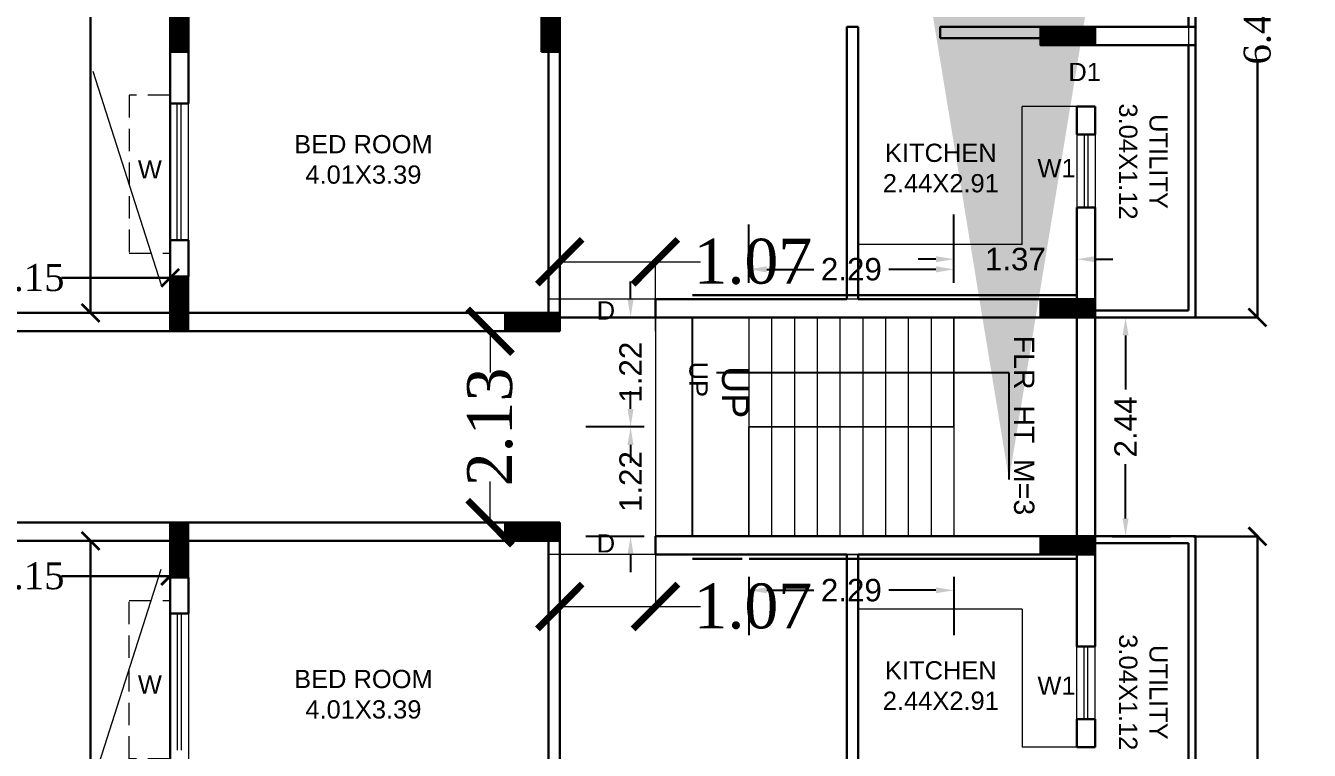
# Model space of a CAD drawing. Header units: metres. Extents: x 0 to 63445, y 32361 to 32804.
# Drawn here: x 63221.23 to 63235.55, y 32701.48 to 32709.55 of the extents above; entities that cross this region are included whole.
import ezdxf

# ---------------------------------------------------------------- set-up
doc = ezdxf.new("R2010")
doc.units = ezdxf.units.M
doc.header["$MEASUREMENT"] = 0
doc.header["$PDMODE"] = 34
doc.header["$PDSIZE"] = -10
for name, pattern in [('CONTINULUS', [0]), ('DASHED', [0.75, 0.5, -0.25]), ('DASHED2', [0.375, 0.25, -0.125])]:
    doc.linetypes.add(name, pattern=pattern)
doc.layers.get('0').update_dxf_attribs({"lineweight": 25})
for name, color, linetype, lineweight in [('BLK_1_FLR_2_BLT_UP_AREA', 14, 'DASHED', 9), ('BLK_1_FLR_2_BLT_UP_AREA_DEDUCT', 41, 'DASHED', 9), ('BLK_1_FLR_2_EXIT_WIDTH_DOOR', 7, 'Continuous', 0), ('BLK_1_FLR_2_EXIT_WIDTH_STAIR', 7, 'Continuous', 0), ('BLK_1_FLR_2_STAIR_2', 7, 'Continuous', 0), ('BLK_1_FLR_2_STAIR_2_FLIGHT_2', 7, 'Continuous', 0), ('BLK_1_FLR_2_STAIR_2_LANDING_1', 7, 'Continuous', 0), ('BLK_1_FLR_2_UNITFA', 7, 'Continuous', 0), ('COLUMN', 1, 'Continuous', 30), ('DIM', 56, 'Continuous', 20), ('elev', 252, 'Continuous', 20), ('hatch', 251, 'Continuous', 20), ('STEPS', 114, 'Continuous', 20), ('TEXT-2', 65, 'Continuous', 18), ('wall', 7, 'Continuous', 30), ('window', 154, 'Continuous', 9)]:
    doc.layers.add(name, color=color, linetype=linetype, lineweight=lineweight)
doc.layers.add('BLK_1_FLR_2_STAIR_2_FLIGHT_1', color=7, linetype='Continuous', lineweight=0, true_color=0xffffff)
doc.layers.add('text', color=65, linetype='Continuous')
doc.styles.add('AutoDCRFont', font='arial.ttf')
doc.styles.add('PreDCRFont', font='arial.ttf', dxfattribs={"height": 0.25})
doc.styles.add('small int', font='arial.ttf', dxfattribs={"height": 18})
doc.styles.get("Standard").update_dxf_attribs({"font": 'arial.ttf', "height": 0.4})
doc.styles.add('style2', font='arial.ttf', dxfattribs={"height": 0.25})
doc.styles.add('TNR', font='times.ttf', dxfattribs={"height": 0.5})
doc.dimstyles.new('ARCHANA', dxfattribs={"dimscale": 0, "dimtxt": 0.5, "dimasz": 0.5, "dimexe": 0, "dimexo": 0, "dimgap": 0, "dimtad": 0, "dimzin": 0, "dimdsep": 46, "dimtxsty": 'TNR', "dimblk": 'ARCHTICK', "dimcen": 0.09, "dimclrd": 36, "dimclre": 36, "dimclrt": 7, "dimadec": 0, "dimazin": 0, "dimtfac": 1, "dimtofl": 0, "dimtmove": 0, "dimatfit": 3, "dimldrblk": 'ARCHTICK', "dimfxl": 1, "dimfrac": 2, "dimtolj": 1, "dimtzin": 0, "dimlwd": -1, "dimlwe": -1, "dimarcsym": 0})
doc.dimstyles.new('Copy of Standard2', dxfattribs={"dimtxt": 0.25, "dimasz": 0.2, "dimexe": 0.5, "dimexo": 0.3, "dimgap": 0.09, "dimtad": 0, "dimtoh": 1, "dimzin": 0, "dimdsep": 46, "dimtxsty": 'PreDCRFont', "dimcen": 0.025, "dimdle": 0.1, "dimadec": 0, "dimazin": 0, "dimtfac": 1, "dimtofl": 0, "dimtmove": 2, "dimatfit": 3, "dimfxl": 0.18, "dimtolj": 1, "dimtzin": 0, "dimarcsym": 0})
doc.dimstyles.new('STD', dxfattribs={"dimtxt": 10, "dimasz": 10, "dimexe": 0, "dimexo": 0, "dimgap": 0.09, "dimtad": 0, "dimdec": 0, "dimzin": 0, "dimdsep": 46, "dimlunit": 4, "dimtxsty": 'small int', "dimcen": 0.09, "dimclrd": 75, "dimclre": 75, "dimadec": 0, "dimazin": 0, "dimtfac": 1, "dimtdec": 0, "dimtofl": 0, "dimtmove": 0, "dimatfit": 3, "dimfxl": 1, "dimtolj": 1, "dimtzin": 0, "dimarcsym": 0})

# ---------------------------------------------------------------- blocks, each defined once
blk = doc.blocks.new('*D415')
at = {"layer": 'BLK_1_FLR_2_STAIR_2_FLIGHT_1', "color": 0, "linetype": 'Continuous', "lineweight": -2, "transparency": 16777216}
for p, q in [((63229.296, 32706.688), (63229.296, 32707.338)), ((63231.582, 32706.688), (63231.582, 32707.338)), ((63229.496, 32706.838), (63230.022, 32706.838)), ((63231.382, 32706.838), (63230.856, 32706.838))]:
    blk.add_line(p, q, dxfattribs=at)
at = {"layer": 'BLK_1_FLR_2_STAIR_2_FLIGHT_1', "color": 0, "linetype": 'Continuous', "transparency": 16777216}
for points in [[(63229.496, 32706.871), (63229.496, 32706.804), (63229.296, 32706.838)], [(63231.382, 32706.871), (63231.382, 32706.804), (63231.582, 32706.838)]]:
    blk.add_solid(points, dxfattribs=at)
at = {"layer": 'Defpoints', "color": 0, "linetype": 'Continuous', "transparency": 16777216}
for p in [(63229.296, 32706.838), (63229.296, 32706.302), (63231.582, 32706.302)]:
    blk.add_point(p, dxfattribs=at)
at = {"layer": 'BLK_1_FLR_2_STAIR_2_FLIGHT_1', "color": 0, "linetype": 'Continuous', "transparency": 16777216, "insert": (63230.439, 32706.838), "char_height": 0.25, "attachment_point": 5, "style": 'PreDCRFont'}
blk.add_mtext('\\A1;2.29', dxfattribs=at)
blk = doc.blocks.new('*D416')
at = {"layer": 'BLK_1_FLR_2_STAIR_2_FLIGHT_1', "color": 0, "linetype": 'Continuous', "lineweight": -2, "transparency": 16777216}
for p, q in [((63227.977, 32706.502), (63227.977, 32706.702)), ((63228.127, 32706.302), (63227.477, 32706.302)), ((63228.127, 32705.082), (63227.477, 32705.082)), ((63227.977, 32704.882), (63227.977, 32704.682))]:
    blk.add_line(p, q, dxfattribs=at)
at = {"layer": 'BLK_1_FLR_2_STAIR_2_FLIGHT_1', "color": 0, "linetype": 'Continuous', "transparency": 16777216}
for points in [[(63227.943, 32706.502), (63228.01, 32706.502), (63227.977, 32706.302)], [(63227.943, 32704.882), (63228.01, 32704.882), (63227.977, 32705.082)]]:
    blk.add_solid(points, dxfattribs=at)
at = {"layer": 'Defpoints', "color": 0, "linetype": 'Continuous', "transparency": 16777216}
for p in [(63229.296, 32706.302), (63227.977, 32705.082), (63229.296, 32705.082)]:
    blk.add_point(p, dxfattribs=at)
at = {"layer": 'BLK_1_FLR_2_STAIR_2_FLIGHT_1', "color": 0, "linetype": 'Continuous', "transparency": 16777216, "insert": (63227.977, 32705.692), "char_height": 0.25, "attachment_point": 5, "rotation": 90, "style": 'PreDCRFont'}
blk.add_mtext('\\A1;1.22', dxfattribs=at)
blk = doc.blocks.new('*D417')
at = {"layer": 'BLK_1_FLR_2_STAIR_2_FLIGHT_2', "color": 0, "linetype": 'Continuous', "lineweight": -2, "transparency": 16777216}
for p, q in [((63229.296, 32703.412), (63229.296, 32702.762)), ((63231.582, 32703.412), (63231.582, 32702.762)), ((63229.496, 32703.262), (63230.022, 32703.262)), ((63231.382, 32703.262), (63230.856, 32703.262))]:
    blk.add_line(p, q, dxfattribs=at)
at = {"layer": 'BLK_1_FLR_2_STAIR_2_FLIGHT_2', "color": 0, "linetype": 'Continuous', "transparency": 16777216}
for points in [[(63229.496, 32703.295), (63229.496, 32703.229), (63229.296, 32703.262)], [(63231.382, 32703.295), (63231.382, 32703.229), (63231.582, 32703.262)]]:
    blk.add_solid(points, dxfattribs=at)
at = {"layer": 'Defpoints', "color": 0, "linetype": 'Continuous', "transparency": 16777216}
for p in [(63229.296, 32703.863), (63231.582, 32703.863), (63229.296, 32703.262)]:
    blk.add_point(p, dxfattribs=at)
at = {"layer": 'BLK_1_FLR_2_STAIR_2_FLIGHT_2', "color": 0, "linetype": 'Continuous', "transparency": 16777216, "insert": (63230.439, 32703.262), "char_height": 0.25, "attachment_point": 5, "style": 'PreDCRFont'}
blk.add_mtext('\\A1;2.29', dxfattribs=at)
blk = doc.blocks.new('*D418')
at = {"layer": 'BLK_1_FLR_2_STAIR_2_FLIGHT_2', "color": 0, "linetype": 'Continuous', "lineweight": -2, "transparency": 16777216}
for p, q in [((63227.977, 32705.282), (63227.977, 32705.482)), ((63228.127, 32705.082), (63227.477, 32705.082)), ((63228.127, 32703.863), (63227.477, 32703.863)), ((63227.977, 32703.663), (63227.977, 32703.463))]:
    blk.add_line(p, q, dxfattribs=at)
at = {"layer": 'BLK_1_FLR_2_STAIR_2_FLIGHT_2', "color": 0, "linetype": 'Continuous', "transparency": 16777216}
for points in [[(63227.943, 32705.282), (63228.01, 32705.282), (63227.977, 32705.082)], [(63227.943, 32703.663), (63228.01, 32703.663), (63227.977, 32703.863)]]:
    blk.add_solid(points, dxfattribs=at)
at = {"layer": 'Defpoints', "color": 0, "linetype": 'Continuous', "transparency": 16777216}
for p in [(63229.296, 32705.082), (63227.977, 32703.863), (63228.696, 32703.863)]:
    blk.add_point(p, dxfattribs=at)
at = {"layer": 'BLK_1_FLR_2_STAIR_2_FLIGHT_2', "color": 0, "linetype": 'Continuous', "transparency": 16777216, "insert": (63227.977, 32704.473), "char_height": 0.25, "attachment_point": 5, "rotation": 90, "style": 'PreDCRFont'}
blk.add_mtext('\\A1;1.22', dxfattribs=at)
blk = doc.blocks.new('*D419')
at = {"layer": 'BLK_1_FLR_2_STAIR_2_LANDING_1', "color": 0, "lineweight": -2, "transparency": 16777216}
for p, q in [((63231.582, 32706.801), (63231.582, 32707.451)), ((63232.954, 32706.801), (63232.954, 32707.451)), ((63231.382, 32706.951), (63231.182, 32706.951)), ((63233.154, 32706.951), (63233.354, 32706.951))]:
    blk.add_line(p, q, dxfattribs=at)
at = {"layer": 'BLK_1_FLR_2_STAIR_2_LANDING_1', "color": 0, "transparency": 16777216}
for points in [[(63231.382, 32706.985), (63231.382, 32706.918), (63231.582, 32706.951)], [(63233.154, 32706.985), (63233.154, 32706.918), (63232.954, 32706.951)]]:
    blk.add_solid(points, dxfattribs=at)
at = {"layer": 'Defpoints', "color": 0, "transparency": 16777216}
for p in [(63232.954, 32706.951), (63231.582, 32706.302), (63232.954, 32706.302)]:
    blk.add_point(p, dxfattribs=at)
at = {"layer": 'BLK_1_FLR_2_STAIR_2_LANDING_1', "color": 0, "transparency": 16777216, "insert": (63232.268, 32706.951), "char_height": 0.25, "attachment_point": 5, "style": 'PreDCRFont'}
blk.add_mtext('\\A1;1.37', dxfattribs=at)
blk = doc.blocks.new('*D420')
at = {"layer": 'BLK_1_FLR_2_STAIR_2_LANDING_1', "color": 0, "lineweight": -2, "transparency": 16777216}
for p, q in [((63233.346, 32706.302), (63233.996, 32706.302)), ((63233.496, 32706.102), (63233.496, 32705.499)), ((63233.496, 32704.063), (63233.496, 32704.666)), ((63233.346, 32703.863), (63233.996, 32703.863))]:
    blk.add_line(p, q, dxfattribs=at)
at = {"layer": 'BLK_1_FLR_2_STAIR_2_LANDING_1', "color": 0, "transparency": 16777216}
for points in [[(63233.463, 32706.102), (63233.53, 32706.102), (63233.496, 32706.302)], [(63233.463, 32704.063), (63233.53, 32704.063), (63233.496, 32703.863)]]:
    blk.add_solid(points, dxfattribs=at)
at = {"layer": 'Defpoints', "color": 0, "transparency": 16777216}
for p in [(63232.954, 32706.302), (63232.954, 32703.863), (63233.496, 32703.863)]:
    blk.add_point(p, dxfattribs=at)
at = {"layer": 'BLK_1_FLR_2_STAIR_2_LANDING_1', "color": 0, "transparency": 16777216, "insert": (63233.496, 32705.082), "char_height": 0.25, "attachment_point": 5, "rotation": 90, "style": 'PreDCRFont'}
blk.add_mtext('\\A1;2.44', dxfattribs=at)
blk = doc.blocks.new('A$C7D115503')
at = {"layer": 'COLUMN', "ltscale": 3}
h = blk.add_hatch(dxfattribs=at)
h.set_pattern_fill('ANSI31', color=256, style=0)
h.paths.add_polyline_path([(-14.36, -11.59), (-6.36, -11.59), (-6.36, 12.41), (-14.36, 12.41)])
at = {"layer": 'COLUMN', "ltscale": 0.05}
for p, q in [((-14.36, 12.41), (-6.36, 12.41)), ((-14.36, 12.41), (-14.36, -11.59)), ((-6.36, 12.41), (-6.36, -11.59)), ((-6.36, -11.59), (-14.36, -11.59))]:
    blk.add_line(p, q, dxfattribs=at)
blk = doc.blocks.new('_ArchTick')
at = {"color": 0, "linetype": 'ByBlock', "const_width": 0.15}
blk.add_lwpolyline([(-0.5, -0.5), (0.5, 0.5)], dxfattribs=at)
blk = doc.blocks.new('*D733')
at = {"layer": 'Defpoints', "color": 0, "ltscale": 0.5, "transparency": 16777216}
for p in [(63219.694, 32706.744), (63219.694, 32706.353), (63222.843, 32706.353)]:
    blk.add_point(p, dxfattribs=at)
at = {"layer": 'wall', "color": 36, "ltscale": 0.5, "transparency": 16777216}
for p, q in [((63219.694, 32706.353), (63219.694, 32706.744)), ((63219.694, 32706.744), (63220.904, 32706.744)), ((63222.843, 32706.744), (63221.632, 32706.744)), ((63222.843, 32706.353), (63222.843, 32706.744))]:
    blk.add_line(p, q, dxfattribs=at)
at = {"layer": 'wall', "color": 36, "ltscale": 0.5, "transparency": 16777216, "xscale": 0.2, "yscale": 0.2, "zscale": 0.2, "rotation": 180}
blk.add_blockref('_ArchTick', (63219.694, 32706.744), dxfattribs=at)
at = {"layer": 'wall', "color": 36, "ltscale": 0.5, "transparency": 16777216, "xscale": 0.2, "yscale": 0.2, "zscale": 0.2}
blk.add_blockref('_ArchTick', (63222.843, 32706.744), dxfattribs=at)
at = {"layer": 'wall', "color": 7, "ltscale": 0.5, "transparency": 16777216, "insert": (63221.268, 32706.744), "char_height": 0.5, "attachment_point": 5, "style": 'TNR'}
blk.add_mtext('\\A1;{\\H0.6x;3.15}', dxfattribs=at)
blk = doc.blocks.new('*D734')
at = {"layer": 'Defpoints', "color": 0, "ltscale": 0.5, "transparency": 16777216}
for p in [(63221.955, 32716.191), (63222.843, 32716.191), (63222.843, 32706.353)]:
    blk.add_point(p, dxfattribs=at)
at = {"layer": 'wall', "color": 36, "ltscale": 0.5, "transparency": 16777216}
for p, q in [((63222.843, 32716.191), (63221.955, 32716.191)), ((63221.955, 32716.191), (63221.955, 32711.643)), ((63221.955, 32706.353), (63221.955, 32710.901)), ((63222.843, 32706.353), (63221.955, 32706.353))]:
    blk.add_line(p, q, dxfattribs=at)
at = {"layer": 'wall', "color": 36, "ltscale": 0.5, "transparency": 16777216, "xscale": 0.2, "yscale": 0.2, "zscale": 0.2}
for p, rotation in [((63221.955, 32716.191), 90), ((63221.955, 32706.353), 270)]:
    blk.add_blockref('_ArchTick', p, dxfattribs=dict(at, rotation=rotation))
at = {"layer": 'wall', "color": 7, "ltscale": 0.5, "transparency": 16777216, "insert": (63221.955, 32711.272), "char_height": 0.5, "attachment_point": 5, "rotation": 90, "style": 'TNR'}
blk.add_mtext('\\A1;{\\H0.6x;9.84}', dxfattribs=at)
blk = doc.blocks.new('*D691')
at = {"layer": 'Defpoints', "color": 0, "ltscale": 0.5, "transparency": 16777216}
for p in [(63234.251, 32712.732), (63234.967, 32712.732), (63234.251, 32706.302)]:
    blk.add_point(p, dxfattribs=at)
at = {"layer": 'wall', "color": 36, "ltscale": 0.5, "transparency": 16777216}
for p, q in [((63234.251, 32712.732), (63234.967, 32712.732)), ((63234.967, 32712.732), (63234.967, 32709.877)), ((63234.967, 32706.302), (63234.967, 32709.157)), ((63234.251, 32706.302), (63234.967, 32706.302))]:
    blk.add_line(p, q, dxfattribs=at)
at = {"layer": 'wall', "color": 36, "ltscale": 0.5, "transparency": 16777216, "xscale": 0.2, "yscale": 0.2, "zscale": 0.2}
for p, rotation in [((63234.967, 32712.732), 90), ((63234.967, 32706.302), 270)]:
    blk.add_blockref('_ArchTick', p, dxfattribs=dict(at, rotation=rotation))
at = {"layer": 'wall', "color": 7, "ltscale": 0.5, "transparency": 16777216, "insert": (63234.967, 32709.517), "char_height": 0.5, "attachment_point": 5, "rotation": 90, "style": 'TNR'}
blk.add_mtext('\\A1;{\\H0.6x;6.43}', dxfattribs=at)
blk = doc.blocks.new('*D711')
at = {"layer": 'Defpoints', "color": 0, "ltscale": 0.5, "transparency": 16777216}
for p in [(63219.694, 32703.812), (63222.843, 32703.812), (63219.694, 32703.421)]:
    blk.add_point(p, dxfattribs=at)
at = {"layer": 'wall', "color": 36, "ltscale": 0.5, "transparency": 16777216}
for p, q in [((63219.694, 32703.812), (63219.694, 32703.421)), ((63222.843, 32703.812), (63222.843, 32703.421)), ((63219.694, 32703.421), (63220.904, 32703.421)), ((63222.843, 32703.421), (63221.632, 32703.421))]:
    blk.add_line(p, q, dxfattribs=at)
at = {"layer": 'wall', "color": 36, "ltscale": 0.5, "transparency": 16777216, "xscale": 0.2, "yscale": 0.2, "zscale": 0.2, "rotation": 180}
blk.add_blockref('_ArchTick', (63219.694, 32703.421), dxfattribs=at)
at = {"layer": 'wall', "color": 36, "ltscale": 0.5, "transparency": 16777216, "xscale": 0.2, "yscale": 0.2, "zscale": 0.2}
blk.add_blockref('_ArchTick', (63222.843, 32703.421), dxfattribs=at)
at = {"layer": 'wall', "color": 7, "ltscale": 0.5, "transparency": 16777216, "insert": (63221.268, 32703.421), "char_height": 0.5, "attachment_point": 5, "style": 'TNR'}
blk.add_mtext('\\A1;{\\H0.6x;3.15}', dxfattribs=at)
blk = doc.blocks.new('*D712')
at = {"layer": 'Defpoints', "color": 0, "ltscale": 0.5, "transparency": 16777216}
for p in [(63222.843, 32703.812), (63221.955, 32693.974), (63222.843, 32693.974)]:
    blk.add_point(p, dxfattribs=at)
at = {"layer": 'wall', "color": 36, "ltscale": 0.5, "transparency": 16777216}
for p, q in [((63222.843, 32703.812), (63221.955, 32703.812)), ((63221.955, 32703.812), (63221.955, 32699.264)), ((63221.955, 32693.974), (63221.955, 32698.522)), ((63222.843, 32693.974), (63221.955, 32693.974))]:
    blk.add_line(p, q, dxfattribs=at)
at = {"layer": 'wall', "color": 36, "ltscale": 0.5, "transparency": 16777216, "xscale": 0.2, "yscale": 0.2, "zscale": 0.2}
for p, rotation in [((63221.955, 32703.812), 90), ((63221.955, 32693.974), 270)]:
    blk.add_blockref('_ArchTick', p, dxfattribs=dict(at, rotation=rotation))
at = {"layer": 'wall', "color": 7, "ltscale": 0.5, "transparency": 16777216, "insert": (63221.955, 32698.893), "char_height": 0.5, "attachment_point": 5, "rotation": 90, "style": 'TNR'}
blk.add_mtext('\\A1;{\\H0.6x;9.84}', dxfattribs=at)
blk = doc.blocks.new('*D714')
at = {"layer": 'Defpoints', "color": 0, "ltscale": 0.5, "transparency": 16777216}
for p in [(63234.251, 32703.863), (63234.251, 32697.433), (63234.967, 32697.433)]:
    blk.add_point(p, dxfattribs=at)
at = {"layer": 'wall', "color": 36, "ltscale": 0.5, "transparency": 16777216}
for p, q in [((63234.251, 32703.863), (63234.967, 32703.863)), ((63234.967, 32703.863), (63234.967, 32701.008)), ((63234.967, 32697.433), (63234.967, 32700.288)), ((63234.251, 32697.433), (63234.967, 32697.433))]:
    blk.add_line(p, q, dxfattribs=at)
at = {"layer": 'wall', "color": 36, "ltscale": 0.5, "transparency": 16777216, "xscale": 0.2, "yscale": 0.2, "zscale": 0.2}
for p, rotation in [((63234.967, 32703.863), 90), ((63234.967, 32697.433), 270)]:
    blk.add_blockref('_ArchTick', p, dxfattribs=dict(at, rotation=rotation))
at = {"layer": 'wall', "color": 7, "ltscale": 0.5, "transparency": 16777216, "insert": (63234.967, 32700.648), "char_height": 0.5, "attachment_point": 5, "rotation": 90, "style": 'TNR'}
blk.add_mtext('\\A1;{\\H0.6x;6.43}', dxfattribs=at)
blk = doc.blocks.new('*D869')
at = {"layer": 'Defpoints', "color": 0, "ltscale": 3, "transparency": 16777216}
for p in [(0.832, 32714.342), (63267.277, 32714.342), (0, 32701.59)]:
    blk.add_point(p, dxfattribs=at)
at = {"layer": 'DIM', "ltscale": 3, "transparency": 16777216}
for p, q in [((5.832, 32714.342), (0.832, 32714.342)), ((0.832, 32714.342), (0.832, 32708.36)), ((0.832, 32701.59), (0.832, 32707.571)), ((0, 32701.59), (0.832, 32701.59))]:
    blk.add_line(p, q, dxfattribs=at)
at = {"layer": 'DIM', "ltscale": 3, "transparency": 16777216, "xscale": 0.05, "yscale": 0.05, "zscale": 0.05}
for p, rotation in [((0.832, 32714.342), 90), ((0.832, 32701.59), 270)]:
    blk.add_blockref('_ArchTick', p, dxfattribs=dict(at, rotation=rotation))
at = {"layer": 'DIM', "color": 7, "ltscale": 3, "transparency": 16777216, "insert": (0.832, 32707.966), "char_height": 0.4, "attachment_point": 5, "rotation": 90}
blk.add_mtext('\\A1;{\\H0.6x;12.75}', dxfattribs=at)
blk = doc.blocks.new('*D967')
at = {"layer": 'BLK_1_FLR_2_EXIT_WIDTH_STAIR', "color": 36, "ltscale": 0.5, "transparency": 16777216}
for p, q in [((63225.75, 32706.149), (63226.41, 32706.149)), ((63226.41, 32706.149), (63226.41, 32705.69)), ((63226.41, 32704.016), (63226.41, 32704.475)), ((63225.75, 32704.016), (63226.41, 32704.016))]:
    blk.add_line(p, q, dxfattribs=at)
at = {"layer": 'Defpoints', "color": 0, "ltscale": 0.5, "transparency": 16777216}
for p in [(63225.75, 32706.149), (63226.41, 32706.149), (63225.75, 32704.016)]:
    blk.add_point(p, dxfattribs=at)
at = {"layer": 'BLK_1_FLR_2_EXIT_WIDTH_STAIR', "color": 36, "ltscale": 0.5, "transparency": 16777216, "xscale": 0.5, "yscale": 0.5, "zscale": 0.5}
for p, rotation in [((63226.41, 32706.149), 90), ((63226.41, 32704.016), 270)]:
    blk.add_blockref('_ArchTick', p, dxfattribs=dict(at, rotation=rotation))
at = {"layer": 'BLK_1_FLR_2_EXIT_WIDTH_STAIR', "color": 7, "ltscale": 0.5, "transparency": 16777216, "insert": (63226.41, 32705.082), "char_height": 0.5, "attachment_point": 5, "rotation": 90, "style": 'TNR'}
blk.add_mtext('\\A1;2.13', dxfattribs=at)
blk = doc.blocks.new('*D1002')
at = {"layer": 'BLK_1_FLR_2_EXIT_WIDTH_DOOR', "color": 36, "ltscale": 0.5, "transparency": 16777216}
for p, q in [((63227.188, 32706.149), (63227.188, 32706.923)), ((63227.188, 32706.923), (63228.255, 32706.923)), ((63228.255, 32706.149), (63228.255, 32706.923)), ((63228.255, 32706.923), (63228.755, 32706.923))]:
    blk.add_line(p, q, dxfattribs=at)
at = {"layer": 'Defpoints', "color": 0, "ltscale": 0.5, "transparency": 16777216}
for p in [(63228.255, 32706.923), (63227.188, 32706.149), (63228.255, 32706.149)]:
    blk.add_point(p, dxfattribs=at)
at = {"layer": 'BLK_1_FLR_2_EXIT_WIDTH_DOOR', "color": 36, "ltscale": 0.5, "transparency": 16777216, "xscale": 0.5, "yscale": 0.5, "zscale": 0.5, "rotation": 180}
blk.add_blockref('_ArchTick', (63227.188, 32706.923), dxfattribs=at)
at = {"layer": 'BLK_1_FLR_2_EXIT_WIDTH_DOOR', "color": 36, "ltscale": 0.5, "transparency": 16777216, "xscale": 0.5, "yscale": 0.5, "zscale": 0.5}
blk.add_blockref('_ArchTick', (63228.255, 32706.923), dxfattribs=at)
at = {"layer": 'BLK_1_FLR_2_EXIT_WIDTH_DOOR', "color": 7, "ltscale": 0.5, "transparency": 16777216, "insert": (63229.341, 32706.923), "char_height": 0.5, "attachment_point": 5, "style": 'TNR'}
blk.add_mtext('\\A1;1.07', dxfattribs=at)
blk = doc.blocks.new('*D1003')
at = {"layer": 'BLK_1_FLR_2_EXIT_WIDTH_DOOR', "color": 36, "ltscale": 0.5, "transparency": 16777216}
for p, q in [((63227.188, 32704.016), (63227.188, 32703.082)), ((63228.255, 32704.016), (63228.255, 32703.082)), ((63227.188, 32703.082), (63228.255, 32703.082)), ((63228.255, 32703.082), (63228.755, 32703.082))]:
    blk.add_line(p, q, dxfattribs=at)
at = {"layer": 'Defpoints', "color": 0, "ltscale": 0.5, "transparency": 16777216}
for p in [(63227.188, 32704.016), (63228.255, 32704.016), (63228.255, 32703.082)]:
    blk.add_point(p, dxfattribs=at)
at = {"layer": 'BLK_1_FLR_2_EXIT_WIDTH_DOOR', "color": 36, "ltscale": 0.5, "transparency": 16777216, "xscale": 0.5, "yscale": 0.5, "zscale": 0.5, "rotation": 180}
blk.add_blockref('_ArchTick', (63227.188, 32703.082), dxfattribs=at)
at = {"layer": 'BLK_1_FLR_2_EXIT_WIDTH_DOOR', "color": 36, "ltscale": 0.5, "transparency": 16777216, "xscale": 0.5, "yscale": 0.5, "zscale": 0.5}
blk.add_blockref('_ArchTick', (63228.255, 32703.082), dxfattribs=at)
at = {"layer": 'BLK_1_FLR_2_EXIT_WIDTH_DOOR', "color": 7, "ltscale": 0.5, "transparency": 16777216, "insert": (63229.341, 32703.082), "char_height": 0.5, "attachment_point": 5, "style": 'TNR'}
blk.add_mtext('\\A1;1.07', dxfattribs=at)

msp = doc.modelspace()

# ---------------------------------------------------------------- linework, layer by layer
at = {"layer": 'BLK_1_FLR_2_BLT_UP_AREA', "color": 14, "linetype": 'CONTINULUS', "ltscale": 0.05}
msp.add_lwpolyline([(63170.8973, 32693.9737), (63233.1569, 32693.9737), (63233.1569, 32695.5826), (63233.7665, 32695.5826), (63233.7665, 32697.4326), (63234.2761, 32697.4326), (63234.2761, 32703.8632), (63233.1569, 32703.8632), (63233.1569, 32706.3017), (63234.2761, 32706.3017), (63234.2761, 32712.7323), (63233.7665, 32712.7323), (63233.7665, 32714.5823), (63233.1569, 32714.5823), (63233.1569, 32716.1912), (63170.8973, 32716.1912)], dxfattribs=at)
at = {"layer": 'BLK_1_FLR_2_BLT_UP_AREA_DEDUCT', "color": 14, "linetype": 'Continuous'}
for points in [[(63222.8426, 32706.3525), (63219.6933, 32706.3525), (63219.694, 32716.1912), (63222.8426, 32716.1912)], [(63222.8426, 32693.9737), (63219.6933, 32693.9737), (63219.694, 32703.8124), (63222.8426, 32703.8124)]]:
    msp.add_lwpolyline(points, close=True, dxfattribs=at)
at = {"layer": 'BLK_1_FLR_2_STAIR_2'}
msp.add_lwpolyline([(63228.2545, 32706.5049), (63228.2545, 32703.66), (63233.1569, 32703.66), (63233.1569, 32706.5049)], close=True, dxfattribs=at)
at = {"layer": 'BLK_1_FLR_2_STAIR_2_FLIGHT_1', "color": 3}
for p, q in [((63229.296, 32706.3017), (63229.296, 32705.0825)), ((63229.55, 32706.3017), (63229.55, 32705.0825)), ((63229.804, 32706.3017), (63229.804, 32705.0825)), ((63230.058, 32706.3017), (63230.058, 32705.0825)), ((63230.312, 32706.3017), (63230.312, 32705.0825)), ((63230.566, 32706.3017), (63230.566, 32705.0825)), ((63230.82, 32706.3017), (63230.82, 32705.0825)), ((63231.074, 32706.3017), (63231.074, 32705.0825)), ((63231.328, 32706.3017), (63231.328, 32705.0825)), ((63231.582, 32706.3017), (63231.582, 32705.0825))]:
    msp.add_line(p, q, dxfattribs=at)
at = {"layer": 'BLK_1_FLR_2_STAIR_2_FLIGHT_1'}
msp.add_lwpolyline([(63229.296, 32706.3017), (63229.296, 32705.0825), (63231.582, 32705.0825), (63231.582, 32706.3017)], close=True, dxfattribs=at)
at = {"layer": 'BLK_1_FLR_2_STAIR_2_FLIGHT_2', "color": 3}
for p, q in [((63229.296, 32705.0825), (63229.296, 32703.8632)), ((63229.55, 32705.0825), (63229.55, 32703.8632)), ((63229.804, 32705.0825), (63229.804, 32703.8632)), ((63230.058, 32705.0825), (63230.058, 32703.8632)), ((63230.312, 32705.0825), (63230.312, 32703.8632)), ((63230.566, 32705.0825), (63230.566, 32703.8632)), ((63230.82, 32705.0825), (63230.82, 32703.8632)), ((63231.074, 32705.0825), (63231.074, 32703.8632)), ((63231.328, 32705.0825), (63231.328, 32703.8632)), ((63231.582, 32705.0825), (63231.582, 32703.8632))]:
    msp.add_line(p, q, dxfattribs=at)
at = {"layer": 'BLK_1_FLR_2_STAIR_2_FLIGHT_2'}
msp.add_lwpolyline([(63229.296, 32703.8632), (63229.296, 32705.0825), (63231.582, 32705.0825), (63231.582, 32703.8632)], close=True, dxfattribs=at)
at = {"layer": 'BLK_1_FLR_2_STAIR_2_LANDING_1'}
msp.add_lwpolyline([(63231.582, 32706.3017), (63231.582, 32703.8632), (63232.9537, 32703.8632), (63232.9537, 32706.3017)], close=True, dxfattribs=at)
at = {"layer": 'BLK_1_FLR_2_UNITFA', "color": 3, "ltscale": 0.5}
for points in [[(63234.1999, 32706.3779), (63233.1569, 32706.3779), (63233.1569, 32706.5049), (63227.0607, 32706.5049), (63227.0607, 32706.3525), (63223.0458, 32706.3525), (63223.0458, 32715.988), (63232.9537, 32715.988), (63232.9537, 32714.3791), (63233.5642, 32714.3791), (63233.5633, 32712.6011), (63234.1999, 32712.6011), (63234.1999, 32706.3779)], [(63234.1999, 32703.787), (63233.1569, 32703.787), (63233.1569, 32703.66), (63227.0607, 32703.66), (63227.0607, 32703.8124), (63223.0458, 32703.8124), (63223.0458, 32694.177), (63232.9537, 32694.177), (63232.9537, 32695.7858), (63233.5642, 32695.7858), (63233.5633, 32697.5639), (63234.1999, 32697.5639), (63234.1999, 32703.787)]]:
    msp.add_lwpolyline(points, close=True, dxfattribs=at)
at = {"layer": 'elev', "ltscale": 0.05}
for p, q in [((63232.344, 32707.1145), (63232.344, 32708.6513)), ((63232.9537, 32708.6513), (63232.344, 32708.6513)), ((63232.344, 32707.1145), (63230.5152, 32707.1145)), ((63232.344, 32703.0504), (63230.5152, 32703.0504)), ((63232.344, 32703.0504), (63232.344, 32701.5137)), ((63232.9537, 32701.5137), (63232.344, 32701.5137))]:
    msp.add_line(p, q, dxfattribs=at)
at = {"layer": 'hatch', "linetype": 'DASHED2', "ltscale": 10}
for p, q in [((63219.694, 32716.1901), (63222.8426, 32706.3525)), ((63219.694, 32693.9748), (63222.8426, 32703.8124))]:
    msp.add_line(p, q, dxfattribs=at)
at = {"layer": 'STEPS'}
for p, q in [((63229.296, 32706.3017), (63229.296, 32703.8632)), ((63229.55, 32706.3017), (63229.55, 32703.8632)), ((63229.804, 32706.3017), (63229.804, 32703.8632)), ((63230.058, 32706.3017), (63230.058, 32703.8632)), ((63230.312, 32706.3017), (63230.312, 32703.8632)), ((63230.566, 32706.3017), (63230.566, 32703.8632)), ((63230.82, 32706.3017), (63230.82, 32703.8632)), ((63231.074, 32706.3017), (63231.074, 32703.8632)), ((63231.328, 32706.3017), (63231.328, 32703.8632)), ((63231.582, 32706.3017), (63231.582, 32703.8632)), ((63231.582, 32705.0825), (63229.296, 32705.0825))]:
    msp.add_line(p, q, dxfattribs=at)
at = {"layer": 'text', "linetype": 'Continuous'}
msp.add_line((63228.6685, 32703.8632), (63228.6685, 32706.3017), dxfattribs=at)
at = {"layer": 'wall', "ltscale": 0.05}
for p, q in [((63234.1999, 32709.5403), (63234.1999, 32712.6561)), ((63234.2761, 32709.5403), (63234.2761, 32712.7323)), ((63222.8426, 32708.6865), (63222.8426, 32710.3666)), ((63223.0458, 32708.6865), (63223.0458, 32709.7435)), ((63227.0607, 32706.3525), (63227.0607, 32709.4895)), ((63227.1877, 32706.1493), (63227.1877, 32709.4895)), ((63230.3882, 32706.5049), (63230.3882, 32709.5403)), ((63230.3882, 32709.5403), (63230.5152, 32709.5403)), ((63230.3882, 32709.5403), (63230.5152, 32709.5403)), ((63230.5152, 32706.5049), (63230.5152, 32709.5403)), ((63231.4296, 32709.4133), (63231.4296, 32709.5403)), ((63231.4296, 32709.5403), (63232.9537, 32709.5403)), ((63231.4296, 32709.5403), (63233.1569, 32709.5403)), ((63233.1569, 32709.3371), (63233.1569, 32709.5403)), ((63233.1569, 32709.5403), (63233.1569, 32709.3371)), ((63231.4296, 32709.4133), (63232.9537, 32709.4133)), ((63231.4296, 32709.4133), (63232.9537, 32709.4133)), ((63232.9537, 32709.3371), (63232.9537, 32709.4133)), ((63234.1999, 32706.3779), (63234.1999, 32709.3371)), ((63234.2761, 32706.3017), (63234.2761, 32709.3371)), ((63232.9537, 32708.6513), (63233.1569, 32708.6513)), ((63232.9537, 32708.3395), (63232.9537, 32708.6513)), ((63233.1569, 32708.3395), (63233.1569, 32708.6513)), ((63233.1569, 32708.6513), (63233.1569, 32708.3395)), ((63232.9537, 32706.5049), (63232.9537, 32707.5275)), ((63233.1569, 32707.5275), (63233.1569, 32706.3017)), ((63222.8426, 32706.7589), (63222.8426, 32707.1624)), ((63223.0458, 32706.7589), (63223.0458, 32707.1624)), ((63228.2545, 32706.3017), (63228.2545, 32706.5049)), ((63230.3882, 32706.5049), (63228.2545, 32706.5049)), ((63229.4992, 32706.5049), (63229.4992, 32706.5049)), ((63232.9537, 32706.5049), (63230.5152, 32706.5049)), ((63228.2545, 32706.3017), (63232.9537, 32706.3017)), ((63232.9537, 32706.3017), (63228.2545, 32706.3017)), ((63227.1877, 32704.0156), (63227.1877, 32700.6754)), ((63227.0607, 32703.8124), (63227.0607, 32700.6754)), ((63228.2545, 32703.8632), (63232.9537, 32703.8632)), ((63228.2545, 32703.8632), (63228.2545, 32703.66)), ((63232.9537, 32703.8632), (63228.2545, 32703.8632)), ((63233.1569, 32702.6374), (63233.1569, 32703.8632)), ((63234.1999, 32703.787), (63234.1999, 32700.8278)), ((63234.2761, 32703.8632), (63234.2761, 32700.8278)), ((63230.3882, 32703.66), (63228.2545, 32703.66)), ((63229.4992, 32703.66), (63229.4992, 32703.66)), ((63230.3882, 32703.66), (63230.3882, 32700.6246)), ((63230.5152, 32703.66), (63230.5152, 32700.6246)), ((63232.9537, 32703.66), (63230.5152, 32703.66)), ((63232.9537, 32703.66), (63232.9537, 32702.6374)), ((63222.8426, 32703.406), (63222.8426, 32703.0025)), ((63223.0458, 32703.406), (63223.0458, 32703.0025)), ((63232.9537, 32701.8254), (63232.9537, 32701.5137)), ((63233.1569, 32701.8254), (63233.1569, 32701.5137)), ((63233.1569, 32701.5137), (63233.1569, 32701.8254)), ((63232.9537, 32701.5137), (63233.1569, 32701.5137))]:
    msp.add_line(p, q, dxfattribs=at)
at = {"layer": 'wall'}
for p, q in [((63233.1569, 32709.5403), (63234.2761, 32709.5403)), ((63234.2761, 32709.5403), (63234.2761, 32709.3371)), ((63233.1569, 32709.3371), (63234.2761, 32709.3371)), ((63222.8426, 32706.3525), (63214.2547, 32706.3525)), ((63226.9845, 32706.3525), (63223.0458, 32706.3525)), ((63232.9537, 32706.3017), (63232.9537, 32703.8632)), ((63233.1569, 32706.3779), (63234.1999, 32706.3779)), ((63233.1569, 32706.3017), (63233.1569, 32703.8632)), ((63233.1569, 32706.3017), (63234.2761, 32706.3017)), ((63222.8426, 32706.1493), (63214.2547, 32706.1493)), ((63226.9845, 32706.1493), (63223.0458, 32706.1493)), ((63222.8426, 32704.0156), (63214.2547, 32704.0156)), ((63226.9845, 32704.0156), (63223.0458, 32704.0156)), ((63222.8426, 32703.8124), (63214.2547, 32703.8124)), ((63226.9845, 32703.8124), (63223.0458, 32703.8124)), ((63233.1569, 32703.8632), (63234.2761, 32703.8632)), ((63233.1569, 32703.787), (63234.1999, 32703.787))]:
    msp.add_line(p, q, dxfattribs=at)
at = {"layer": 'wall', "ltscale": 3}
for p, q in [((63223.0458, 32708.6865), (63222.8426, 32708.6865)), ((63233.1569, 32708.3395), (63232.9537, 32708.3395)), ((63233.1569, 32707.5275), (63232.9537, 32707.5275)), ((63223.0458, 32707.1624), (63222.8426, 32707.1624)), ((63223.0458, 32703.0025), (63222.8426, 32703.0025)), ((63233.1569, 32702.6374), (63232.9537, 32702.6374)), ((63233.1569, 32701.8254), (63232.9537, 32701.8254))]:
    msp.add_line(p, q, dxfattribs=at)
at = {"layer": 'wall', "linetype": 'Continuous'}
for p, q in [((63228.6685, 32706.5517), (63232.9537, 32706.5517)), ((63229.2215, 32703.6132), (63228.6685, 32703.6132)), ((63232.9537, 32703.6132), (63229.3005, 32703.6132))]:
    msp.add_line(p, q, dxfattribs=at)
at = {"layer": 'wall', "ltscale": 0.5}
msp.add_lwpolyline([(63219.694, 32706.3525), (63222.8426, 32706.3525), (63222.8426, 32716.1912), (63233.1569, 32716.1912), (63233.1569, 32714.5823), (63233.7665, 32714.5823), (63233.7665, 32712.7323), (63234.2507, 32712.7323), (63234.2761, 32712.7323), (63234.2761, 32706.3017), (63233.1569, 32706.3017), (63233.1569, 32703.8632), (63234.2507, 32703.8632), (63234.2761, 32703.8632), (63234.2761, 32697.4326), (63233.7665, 32697.4326), (63233.7665, 32695.5826), (63233.1569, 32695.5826), (63233.1569, 32693.9737), (63222.8426, 32693.9737), (63222.8426, 32703.8124), (63219.694, 32703.8124)], dxfattribs=at)
msp.add_lwpolyline([(63222.8426, 32716.1912), (63233.1569, 32716.1912), (63233.1569, 32714.5823), (63233.7411, 32714.5823), (63233.7665, 32712.7323), (63234.2761, 32712.7323), (63234.2761, 32706.3017), (63227.1877, 32706.3017), (63227.1877, 32706.1493), (63222.8426, 32706.1493)], close=True, dxfattribs=at)
at = {"layer": 'window'}
for p, q in [((63222.8426, 32707.1624), (63222.8426, 32708.6856)), ((63222.9225, 32707.1624), (63222.9225, 32708.6856)), ((63222.9658, 32707.1624), (63222.9658, 32708.6856)), ((63223.0458, 32707.1624), (63223.0458, 32708.6856)), ((63232.9537, 32708.3395), (63232.9537, 32707.5275)), ((63233.0336, 32708.3395), (63233.0336, 32707.5275)), ((63233.0769, 32708.3395), (63233.0769, 32707.5275)), ((63233.1569, 32708.3395), (63233.1569, 32707.5275)), ((63222.8426, 32703.0025), (63222.8426, 32701.4794)), ((63222.9225, 32703.0025), (63222.9225, 32701.4794)), ((63222.9658, 32703.0025), (63222.9658, 32701.4794)), ((63223.0458, 32703.0025), (63223.0458, 32701.4794)), ((63232.9537, 32701.8254), (63232.9537, 32702.6374)), ((63233.0336, 32701.8254), (63233.0336, 32702.6374)), ((63233.0769, 32701.8254), (63233.0769, 32702.6374)), ((63233.1569, 32701.8254), (63233.1569, 32702.6374))]:
    msp.add_line(p, q, dxfattribs=at)
at = {"layer": 'window', "color": 8, "linetype": 'DASHED2'}
for points in [[(63222.8426, 32708.7802), (63222.3854, 32708.7802), (63222.3854, 32707.0181), (63222.8426, 32707.0181)], [(63222.8426, 32701.3847), (63222.3854, 32701.3847), (63222.3854, 32703.1469), (63222.8426, 32703.1469)]]:
    msp.add_lwpolyline(points, dxfattribs=at)

# ---------------------------------------------------------------- block references
at = {"layer": 'COLUMN', "ltscale": 0.05, "yscale": 0.025400733691282, "zscale": 0.025400733691282}
for p, xscale, rotation in [((63222.6809, 32709.5762), 0.025400733691282, 180), ((63226.8229, 32709.5762), 0.025400733691282, 180), ((63232.8415, 32709.1755), 0.025400733691282, 270), ((63222.6809, 32706.4646), 0.025400733691282, 180), ((63232.8415, 32706.1401), 0.025400733691282, 270), ((63226.8724, 32705.9877), 0.025400733691282, 270), ((63226.8724, 32704.1773), -0.025400733691282, 270), ((63232.8415, 32704.0249), -0.025400733691282, 270)]:
    msp.add_blockref('A$C7D115503', p, dxfattribs=dict(at, xscale=xscale, rotation=rotation))
at = {"layer": 'COLUMN', "ltscale": 0.05, "xscale": -0.025400733691282, "yscale": 0.025400733691282, "zscale": 0.025400733691282}
msp.add_blockref('A$C7D115503', (63222.6809, 32703.7003), dxfattribs=at)

# ---------------------------------------------------------------- texts
at = {"linetype": 'Continuous', "style": 'style2'}
msp.add_text('UP', height=0.3, rotation=270, dxfattribs=at).set_placement((63228.9965, 32705.7607))
at = {"layer": 'BLK_1_FLR_2_STAIR_2', "insert": (63232.4799, 32704.0985), "char_height": 0.22694, "width": 2.420734, "attachment_point": 3, "rotation": 270}
msp.add_mtext('FLR_HT_M=3', dxfattribs=at)
at = {"layer": 'text'}
for s, insert, char_height, width, attachment_point in [('\\pxqc;D1', (63235.9743, 32708.9358), 0.20321, 5.867919, 9), ('\\pxqc;BED ROOM\\P4.01X3.39', (63227.7921, 32708.3346), 0.203206, 5.588511, 3), ('\\pxqc;KITCHEN\\P2.44X2.91', (63234.2309, 32708.2382), 0.203206, 5.588511, 3), ('\\pxqc;D', (63230.6362, 32706.2787), 0.20321, 5.867919, 9), ('\\pxqc;D', (63230.6362, 32703.8863), 0.20321, 5.867919, 3), ('\\pxqc;KITCHEN\\P2.44X2.91', (63234.2309, 32701.9268), 0.203206, 5.588511, 9), ('\\pxqc;BED ROOM\\P4.01X3.39', (63227.7921, 32701.8303), 0.203206, 5.588511, 9)]:
    msp.add_mtext(s, dxfattribs=dict(at, insert=insert, char_height=char_height, width=width, attachment_point=attachment_point))
at = {"layer": 'text', "rotation": 270}
for s, insert, char_height, width, attachment_point in [('\\pxqc;UTILITY\\P3.04X1.12', (63233.9664, 32705.2454), 0.203206, 5.588511, 3), ('\\pxqc;UP', (63228.836, 32702.8054), 0.20321, 5.613911, 3), ('\\pxqc;UTILITY\\P3.04X1.12', (63233.9664, 32704.9196), 0.203206, 5.588511, 1)]:
    msp.add_mtext(s, dxfattribs=dict(at, insert=insert, char_height=char_height, width=width, attachment_point=attachment_point))
at = {"layer": 'TEXT-2', "width": 0.183842, "style": 'AutoDCRFont'}
for s, insert, char_height, attachment_point in [('W', (63222.483, 32708.0537), 0.2032, 1), ('W1', (63232.5136, 32708.0676), 0.20321, 1), ('W', (63222.483, 32702.1112), 0.2032, 7), ('W1', (63232.5136, 32702.0974), 0.20321, 7)]:
    msp.add_mtext(s, dxfattribs=dict(at, insert=insert, char_height=char_height, attachment_point=attachment_point))

# ---------------------------------------------------------------- dimensions: what is measured, and where the dimension line sits
at = {"layer": 'BLK_1_FLR_2_EXIT_WIDTH_DOOR', "color": 1, "ltscale": 0.5}
for base, p1, p2, picture, middle in [((63228.2545, 32706.9234), (63227.1877, 32706.1493), (63228.2545, 32706.1493), '*D1002', (63229.3409, 32706.9234)), ((63228.2545, 32703.0819), (63227.1877, 32704.0156), (63228.2545, 32704.0156), '*D1003', (63229.3409, 32703.0819))]:
    dim = msp.add_linear_dim(base=base, p1=p1, p2=p2, dimstyle='ARCHANA', override={"dimscale": 1, "dimfxl": 6, "dimarcsym": 1}, dxfattribs=at)
    dim.commit()
    dim.dimension.update_dxf_attribs({"geometry": picture, "text_midpoint": middle})
at = {"layer": 'BLK_1_FLR_2_EXIT_WIDTH_STAIR', "color": 7, "ltscale": 0.5}
dim = msp.add_linear_dim(base=(63226.4103, 32706.1493), p1=(63225.75, 32704.0156), p2=(63225.75, 32706.1493), angle=90, dimstyle='ARCHANA', override={"dimscale": 1, "dimfxl": 6, "dimarcsym": 1}, dxfattribs=at)
dim.commit()
dim.dimension.update_dxf_attribs({"geometry": '*D967', "text_midpoint": (63226.4103, 32705.0825)})
at = {"layer": 'BLK_1_FLR_2_STAIR_2_FLIGHT_1', "color": 1, "linetype": 'Continuous'}
dim = msp.add_linear_dim(base=(63229.296, 32706.8378), p1=(63231.582, 32706.3017), p2=(63229.296, 32706.3017), dimstyle='Copy of Standard2', override={"dimpost": '\\X', "dimfxl": 0.15, "dimfxlon": 1}, dxfattribs=at)
dim.commit()
dim.dimension.update_dxf_attribs({"geometry": '*D415', "text_midpoint": (63230.439, 32706.8378)})
at = {"layer": 'BLK_1_FLR_2_STAIR_2_FLIGHT_1', "color": 2, "linetype": 'Continuous'}
dim = msp.add_linear_dim(base=(63227.9767, 32705.0825), p1=(63229.296, 32706.3017), p2=(63229.296, 32705.0825), angle=270, dimstyle='Copy of Standard2', override={"dimpost": '\\X', "dimfxl": 0.15, "dimfxlon": 1}, dxfattribs=at)
dim.commit()
dim.dimension.update_dxf_attribs({"geometry": '*D416', "text_midpoint": (63227.9767, 32705.6921)})
at = {"layer": 'BLK_1_FLR_2_STAIR_2_FLIGHT_2', "color": 2, "linetype": 'Continuous'}
dim = msp.add_linear_dim(base=(63227.9767, 32703.8632), p1=(63229.296, 32705.0825), p2=(63228.696, 32703.8632), angle=270, dimstyle='Copy of Standard2', override={"dimpost": '\\X', "dimfxl": 0.15, "dimfxlon": 1}, dxfattribs=at)
dim.commit()
dim.dimension.update_dxf_attribs({"geometry": '*D418', "text_midpoint": (63227.9767, 32704.4729)})
at = {"layer": 'BLK_1_FLR_2_STAIR_2_FLIGHT_2', "color": 1, "linetype": 'Continuous'}
dim = msp.add_linear_dim(base=(63229.296, 32703.2619), p1=(63231.582, 32703.8632), p2=(63229.296, 32703.8632), dimstyle='Copy of Standard2', override={"dimpost": '\\X', "dimfxl": 0.15, "dimfxlon": 1}, dxfattribs=at)
dim.commit()
dim.dimension.update_dxf_attribs({"geometry": '*D417', "text_midpoint": (63230.439, 32703.2619)})
at = {"layer": 'BLK_1_FLR_2_STAIR_2_LANDING_1', "color": 2}
dim = msp.add_linear_dim(base=(63232.9537, 32706.9514), p1=(63231.582, 32706.3017), p2=(63232.9537, 32706.3017), dimstyle='Copy of Standard2', override={"dimpost": '\\X', "dimfxl": 0.15, "dimfxlon": 1}, dxfattribs=at)
dim.commit()
dim.dimension.update_dxf_attribs({"geometry": '*D419', "text_midpoint": (63232.2678, 32706.9514)})
at = {"layer": 'BLK_1_FLR_2_STAIR_2_LANDING_1', "color": 1}
dim = msp.add_linear_dim(base=(63233.4965, 32703.8632), p1=(63232.9537, 32706.3017), p2=(63232.9537, 32703.8632), angle=270, dimstyle='Copy of Standard2', override={"dimpost": '\\X', "dimfxl": 0.15, "dimfxlon": 1}, dxfattribs=at)
dim.commit()
dim.dimension.update_dxf_attribs({"geometry": '*D420', "text_midpoint": (63233.4965, 32705.0825)})
at = {"layer": 'DIM', "ltscale": 3}
dim = msp.add_linear_dim(base=(0.8318, 32714.3415), p1=(0, 32701.5903), p2=(63267.2772, 32714.3415), angle=90, text='{\\H0.6x;<>}', dimstyle='ARCHANA', override={"dimscale": 1, "dimtxt": 0.278, "dimasz": 0.05, "dimtxsty": 'Standard', "dimclrd": 256, "dimclre": 256, "dimfxl": 5, "dimfxlon": 1, "dimarcsym": 1}, dxfattribs=at)
dim.commit()
dim.dimension.update_dxf_attribs({"geometry": '*D869', "text_midpoint": (0.8318, 32707.9659)})
at = {"layer": 'wall', "ltscale": 0.5}
for base, p1, p2, angle, picture, middle in [((63221.955, 32716.1912), (63222.8426, 32706.3525), (63222.8426, 32716.1912), 90, '*D734', (63221.955, 32711.2719)), ((63234.9666, 32712.7323), (63234.2507, 32706.3017), (63234.2507, 32712.7323), 90, '*D691', (63234.9666, 32709.517)), ((63221.955, 32693.9737), (63222.8426, 32703.8124), (63222.8426, 32693.9737), 270, '*D712', (63221.955, 32698.8931)), ((63234.9666, 32697.4326), (63234.2507, 32703.8632), (63234.2507, 32697.4326), 270, '*D714', (63234.9666, 32700.6479))]:
    dim = msp.add_linear_dim(base=base, p1=p1, p2=p2, angle=angle, text='{\\H0.6x;<>}', dimstyle='ARCHANA', override={"dimscale": 1, "dimtxt": 0.3, "dimasz": 0.2, "dimfxl": 6, "dimarcsym": 1}, dxfattribs=at)
    dim.commit()
    dim.dimension.update_dxf_attribs({"geometry": picture, "text_midpoint": middle})
for base, p1, p2, picture, middle in [((63219.694, 32706.7443), (63222.8426, 32706.3525), (63219.694, 32706.3525), '*D733', (63221.2683, 32706.7443)), ((63219.694, 32703.4207), (63222.8426, 32703.8124), (63219.694, 32703.8124), '*D711', (63221.2683, 32703.4207))]:
    dim = msp.add_linear_dim(base=base, p1=p1, p2=p2, text='{\\H0.6x;<>}', dimstyle='ARCHANA', override={"dimscale": 1, "dimtxt": 0.3, "dimasz": 0.2, "dimfxl": 6, "dimarcsym": 1}, dxfattribs=at)
    dim.commit()
    dim.dimension.update_dxf_attribs({"geometry": picture, "text_midpoint": middle})

# ---------------------------------------------------------------- leaders
at = {"layer": 'wall'}
msp.add_leader([(63232.197, 32704.496), (63232.197, 32705.6847), (63228.934, 32705.6847)], dimstyle='STD', override={"dimgap": 0.09, "dimtad": 0, "dimfxl": 0.18, "dimfxlon": 1, "dimarcsym": 1}, dxfattribs=at)

doc.saveas('drawing.dxf')
